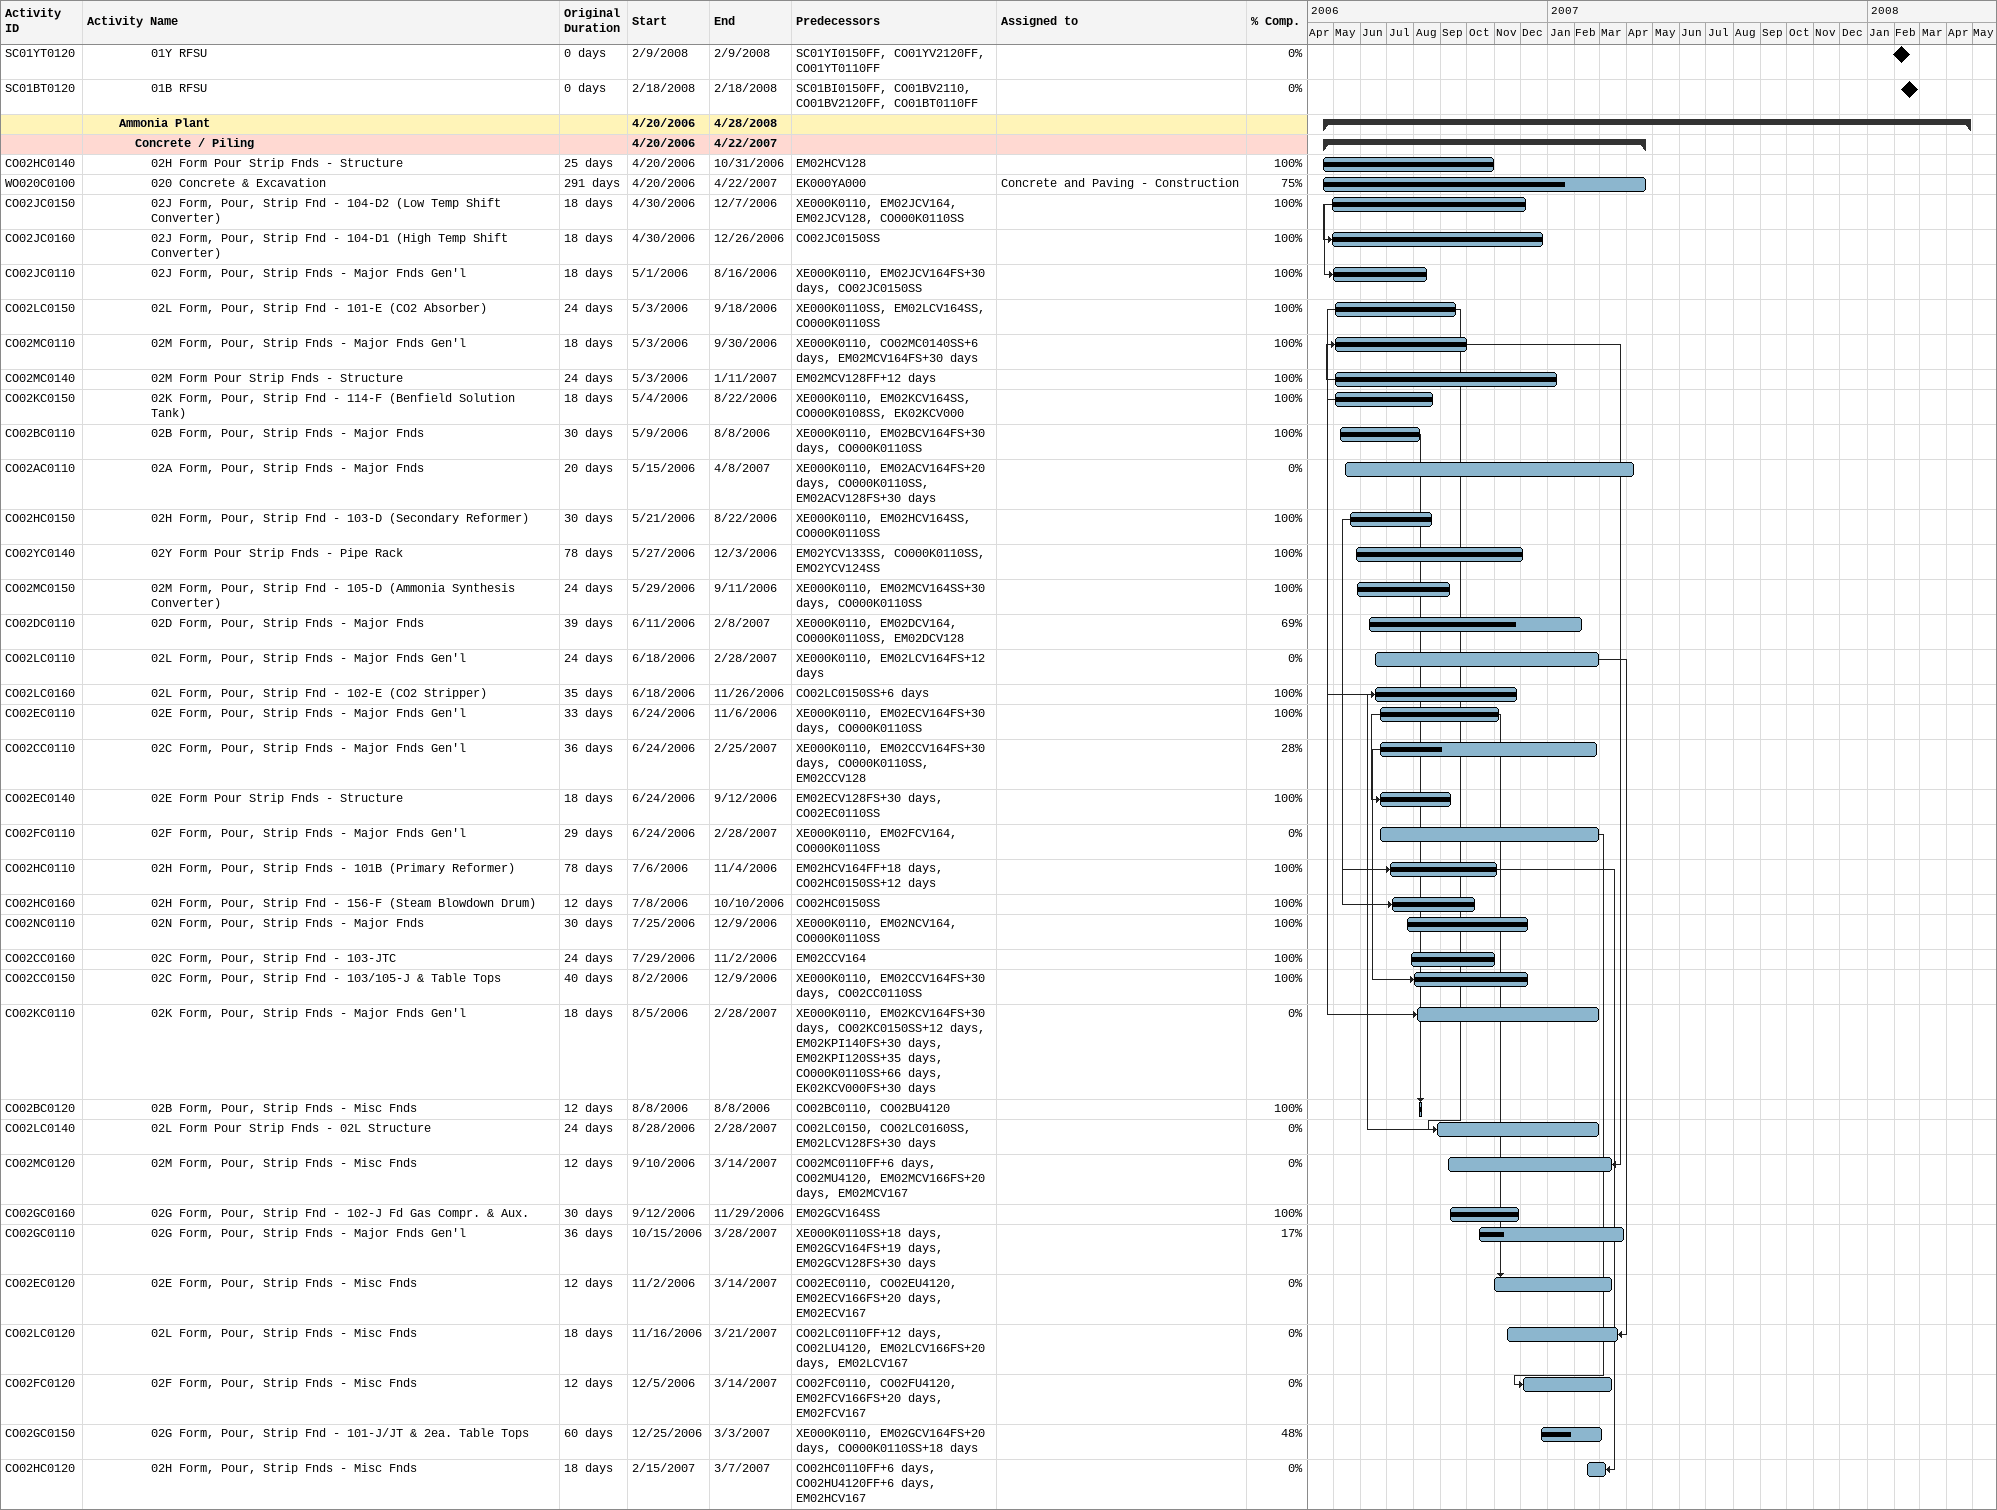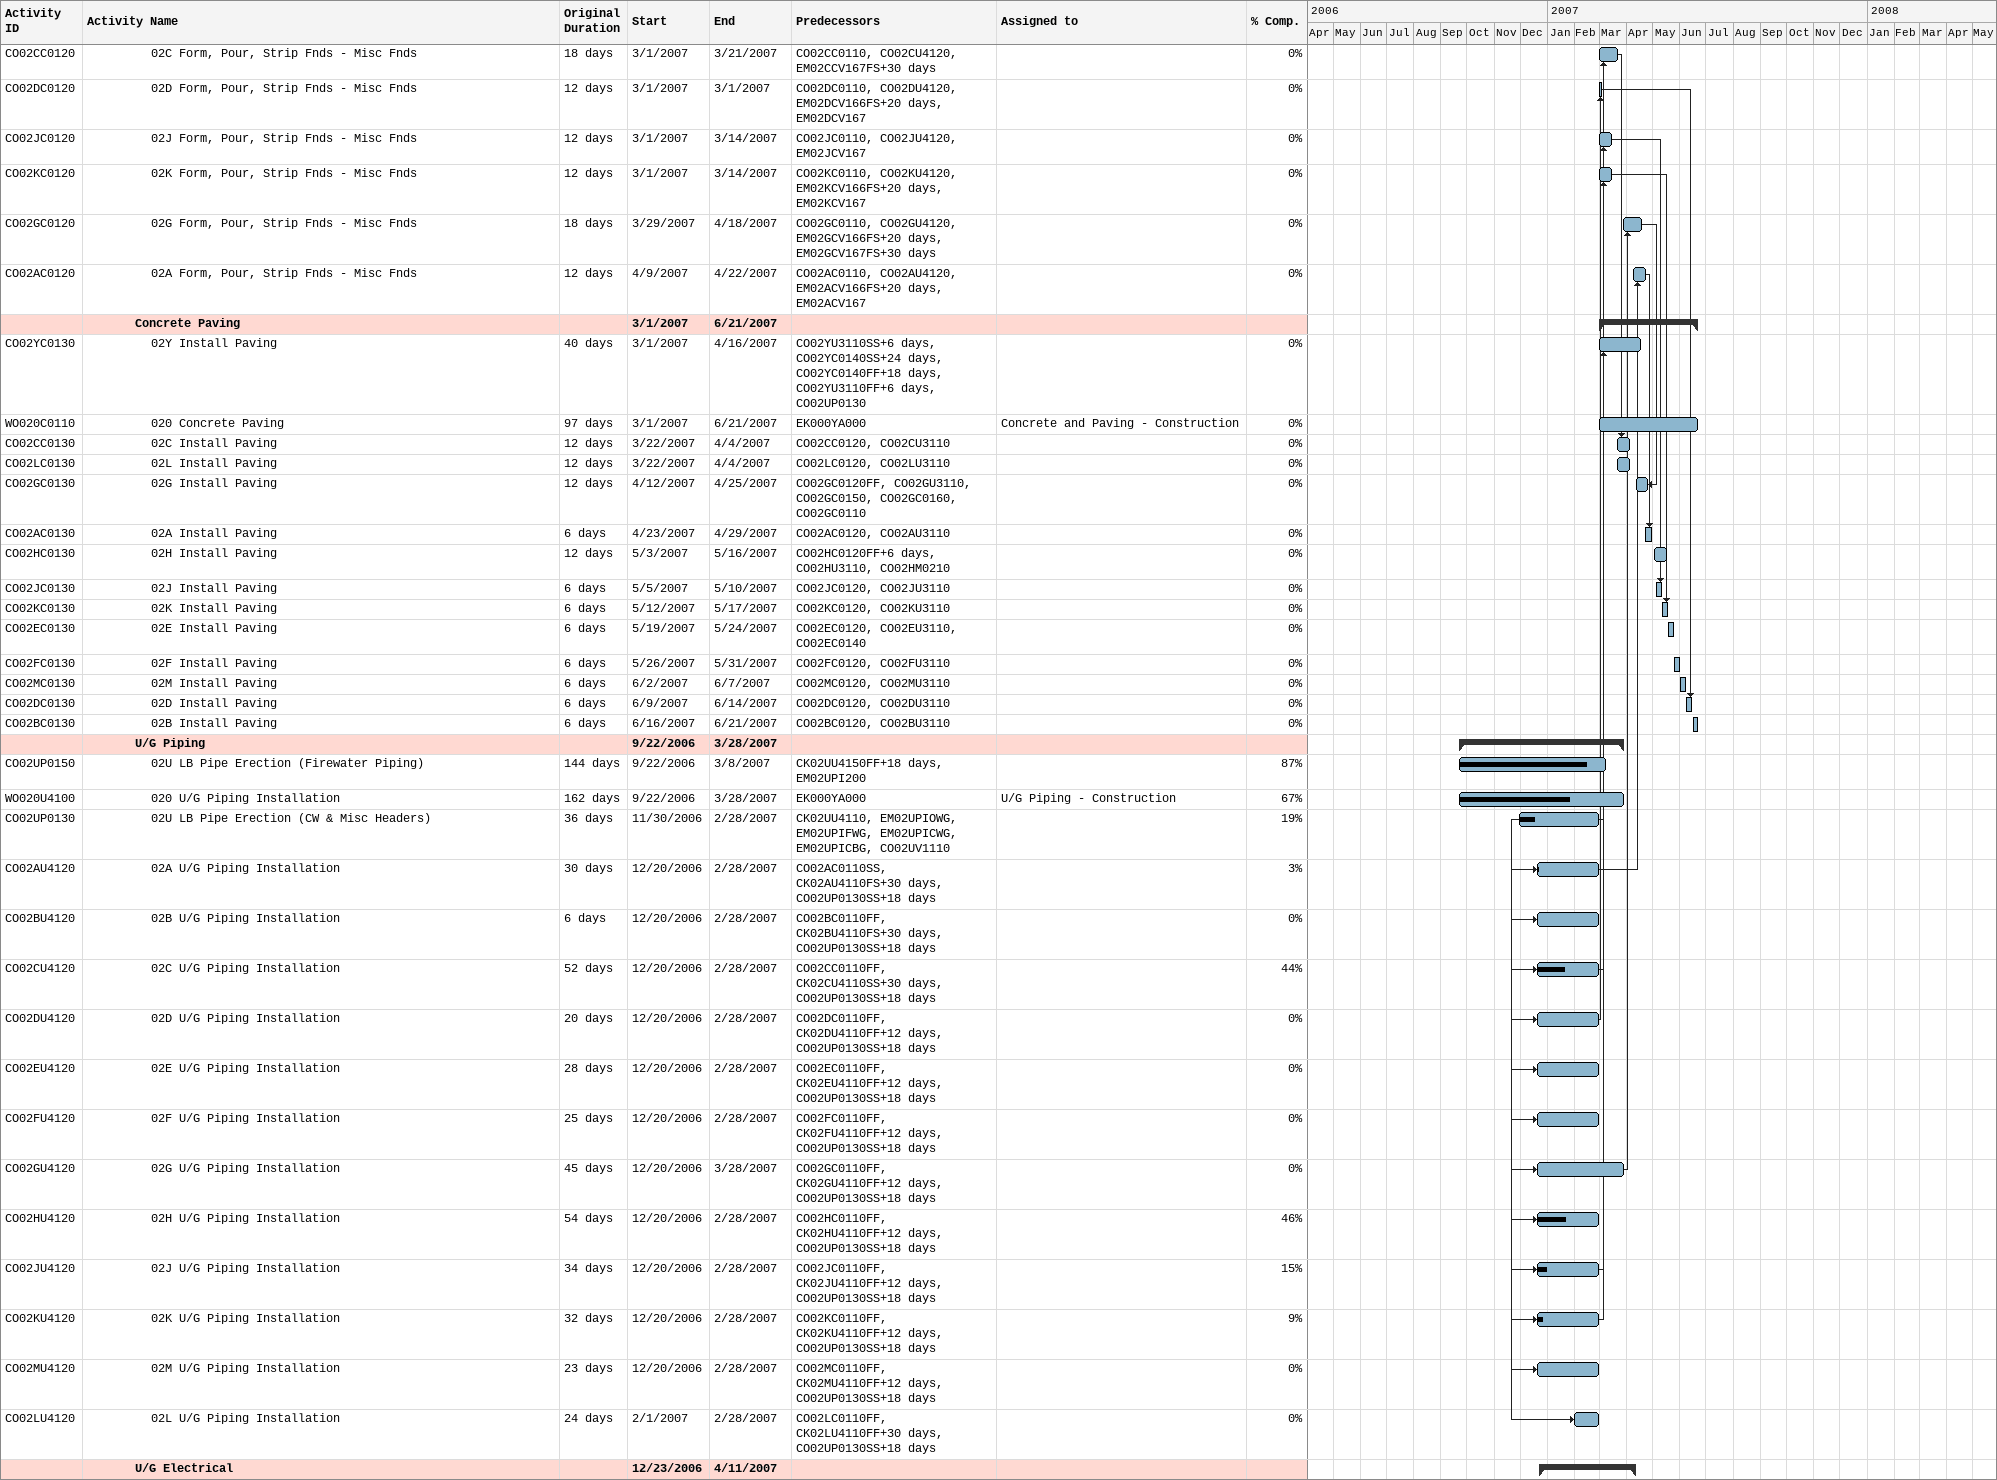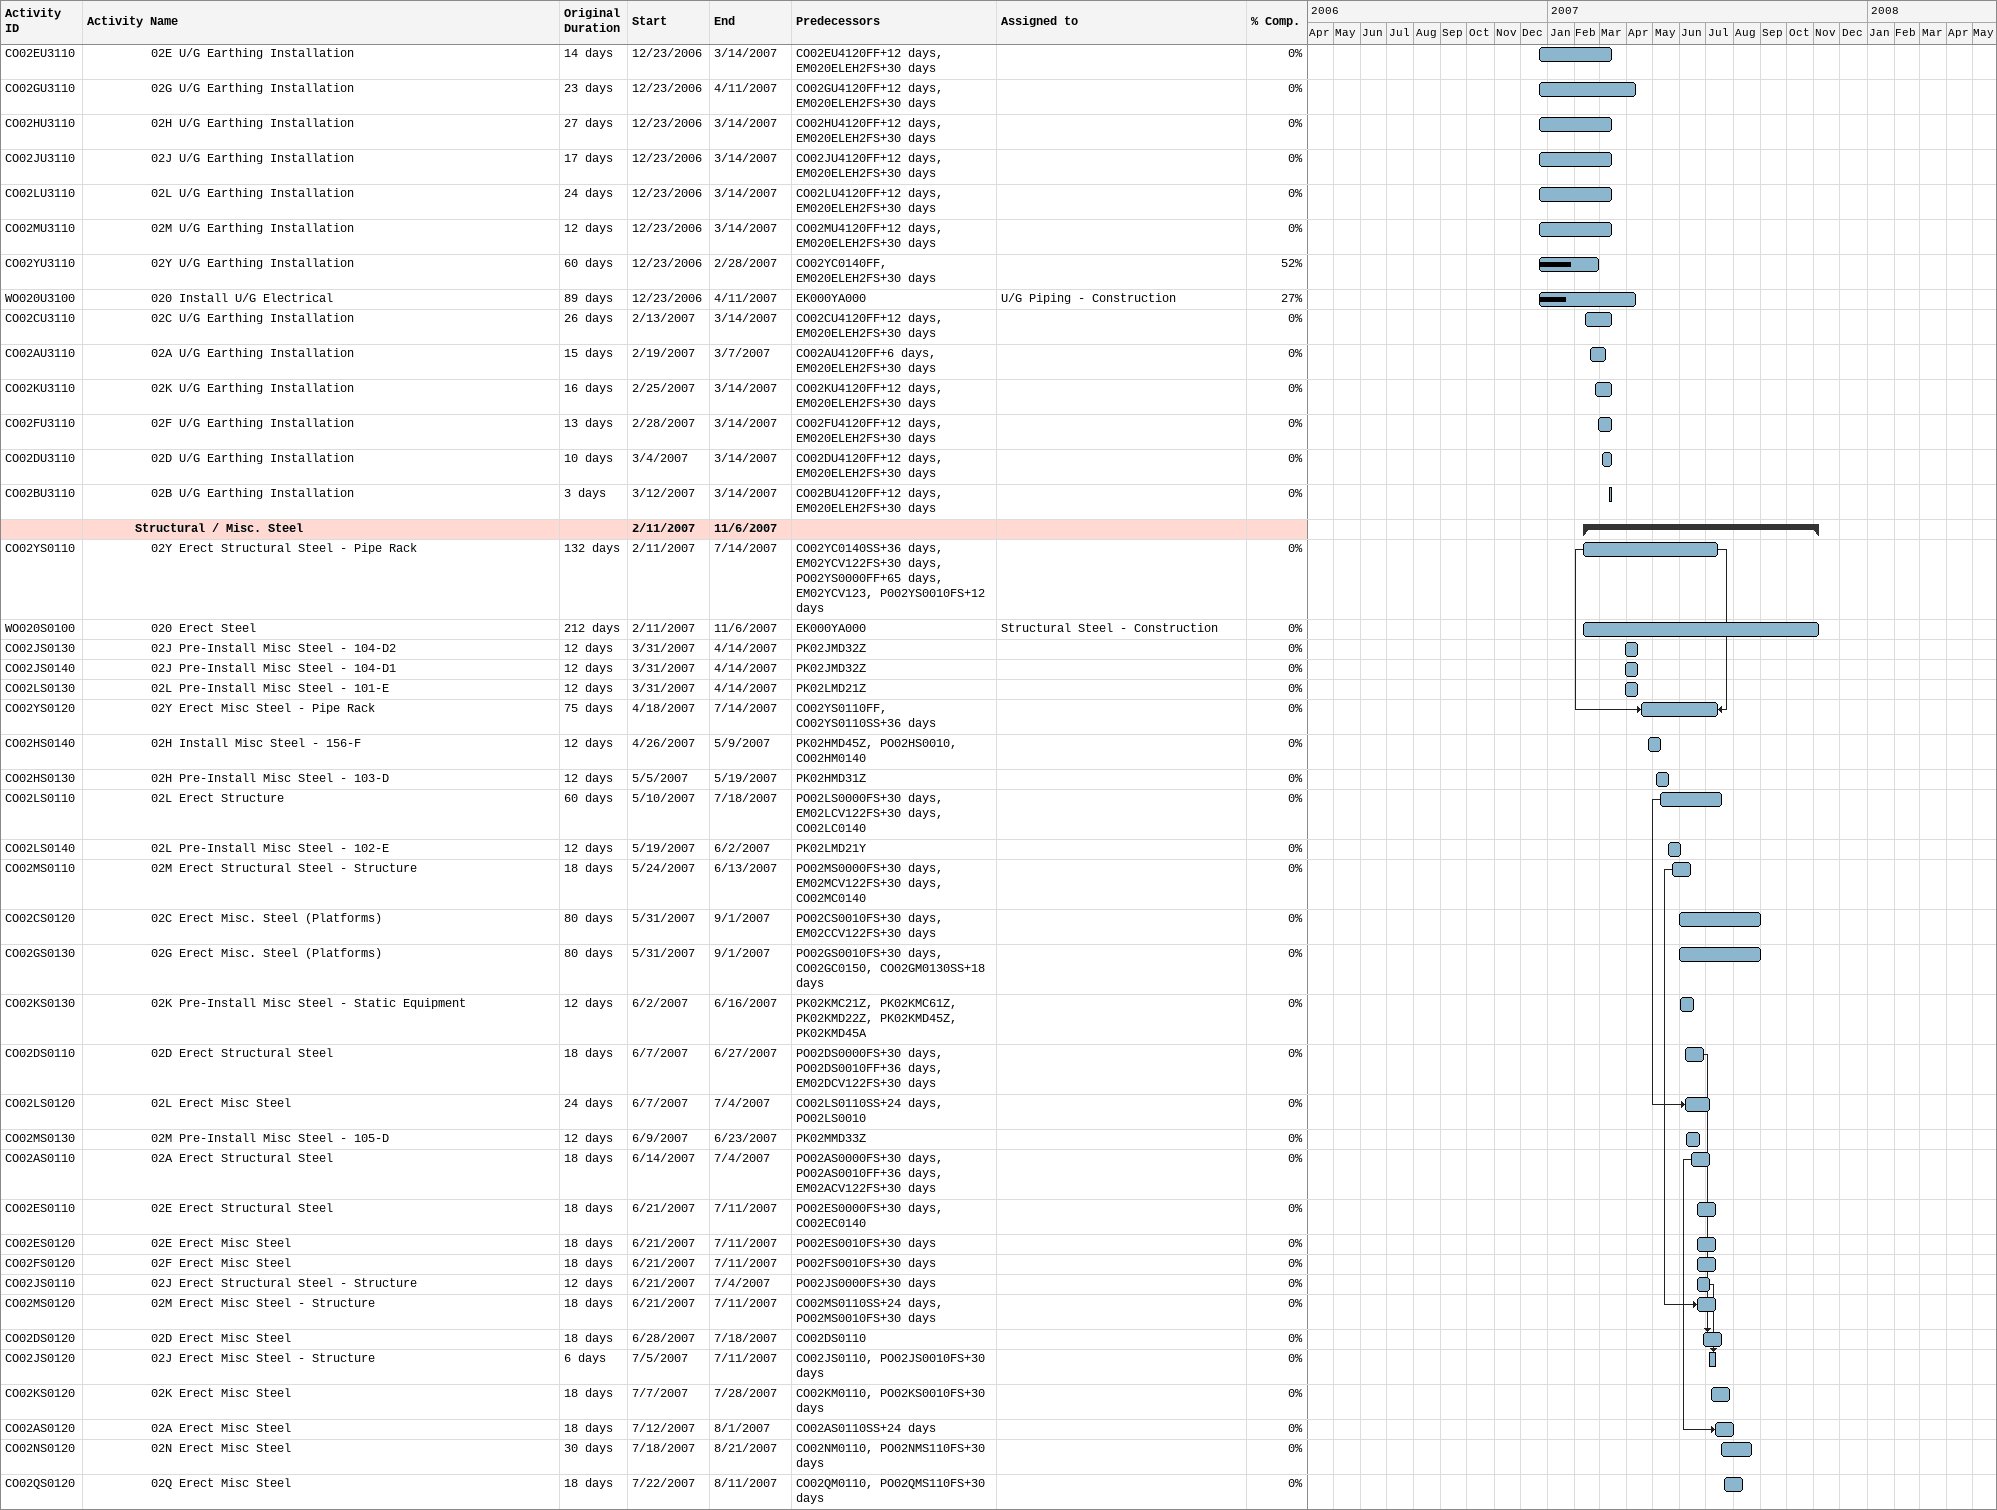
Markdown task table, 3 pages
| ID | Level | Task | Original duration | Start | Finish | Predecessors | Resources | % complete |
|---|---|---|---|---|---|---|---|---|
| SC01YT0120 | 5 | 01Y RFSU | 0d | 2008-02-09 | 2008-02-09 | SC01YI0150FF, CO01YV2120FF, CO01YT0110FF |  | 0 |
| SC01BT0120 | 5 | 01B RFSU | 0d | 2008-02-18 | 2008-02-18 | SC01BI0150FF, CO01BV2110, CO01BV2120FF, CO01BT0110FF |  | 0 |
|  | 3 | **Ammonia Plant** |  | 2006-04-20 | 2008-04-28 |  |  |  |
|  | 4 | **Concrete / Piling** |  | 2006-04-20 | 2007-04-22 |  |  |  |
| CO02HC0140 | 5 | 02H Form Pour Strip Fnds - Structure | 25d | 2006-04-20 | 2006-10-31 | EM02HCV128 |  | 100 |
| WO020C0100 | 5 | 020 Concrete & Excavation | 291d | 2006-04-20 | 2007-04-22 | EK000YA000 | Concrete and Paving - Construction | 75 |
| CO02JC0150 | 5 | 02J Form, Pour, Strip Fnd - 104-D2 (Low Temp Shift Converter) | 18d | 2006-04-30 | 2006-12-07 | XE000K0110, EM02JCV164, EM02JCV128, CO000K0110SS |  | 100 |
| CO02JC0160 | 5 | 02J Form, Pour, Strip Fnd - 104-D1 (High Temp Shift Converter) | 18d | 2006-04-30 | 2006-12-26 | CO02JC0150SS |  | 100 |
| CO02JC0110 | 5 | 02J Form, Pour, Strip Fnds - Major Fnds Gen'l | 18d | 2006-05-01 | 2006-08-16 | XE000K0110, EM02JCV164FS+30d, CO02JC0150SS |  | 100 |
| CO02LC0150 | 5 | 02L Form, Pour, Strip Fnd - 101-E (CO2 Absorber) | 24d | 2006-05-03 | 2006-09-18 | XE000K0110SS, EM02LCV164SS, CO000K0110SS |  | 100 |
| CO02MC0110 | 5 | 02M Form, Pour, Strip Fnds - Major Fnds Gen'l | 18d | 2006-05-03 | 2006-09-30 | XE000K0110, CO02MC0140SS+6d, EM02MCV164FS+30d |  | 100 |
| CO02MC0140 | 5 | 02M Form Pour Strip Fnds - Structure | 24d | 2006-05-03 | 2007-01-11 | EM02MCV128FF+12d |  | 100 |
| CO02KC0150 | 5 | 02K Form, Pour, Strip Fnd - 114-F (Benfield Solution Tank) | 18d | 2006-05-04 | 2006-08-22 | XE000K0110, EM02KCV164SS, CO000K0108SS, EK02KCV000 |  | 100 |
| CO02BC0110 | 5 | 02B Form, Pour, Strip Fnds - Major Fnds | 30d | 2006-05-09 | 2006-08-08 | XE000K0110, EM02BCV164FS+30d, CO000K0110SS |  | 100 |
| CO02AC0110 | 5 | 02A Form, Pour, Strip Fnds - Major Fnds | 20d | 2006-05-15 | 2007-04-08 | XE000K0110, EM02ACV164FS+20d, CO000K0110SS, EM02ACV128FS+30d |  | 0 |
| CO02HC0150 | 5 | 02H Form, Pour, Strip Fnd - 103-D (Secondary Reformer) | 30d | 2006-05-21 | 2006-08-22 | XE000K0110, EM02HCV164SS, CO000K0110SS |  | 100 |
| CO02YC0140 | 5 | 02Y Form Pour Strip Fnds - Pipe Rack | 78d | 2006-05-27 | 2006-12-03 | EM02YCV133SS, CO000K0110SS, EMO2YCV124SS |  | 100 |
| CO02MC0150 | 5 | 02M Form, Pour, Strip Fnd - 105-D (Ammonia Synthesis Converter) | 24d | 2006-05-29 | 2006-09-11 | XE000K0110, EM02MCV164SS+30d, CO000K0110SS |  | 100 |
| CO02DC0110 | 5 | 02D Form, Pour, Strip Fnds - Major Fnds | 39d | 2006-06-11 | 2007-02-08 | XE000K0110, EM02DCV164, CO000K0110SS, EM02DCV128 |  | 69 |
| CO02LC0110 | 5 | 02L Form, Pour, Strip Fnds - Major Fnds Gen'l | 24d | 2006-06-18 | 2007-02-28 | XE000K0110, EM02LCV164FS+12d |  | 0 |
| CO02LC0160 | 5 | 02L Form, Pour, Strip Fnd - 102-E (CO2 Stripper) | 35d | 2006-06-18 | 2006-11-26 | CO02LC0150SS+6d |  | 100 |
| CO02EC0110 | 5 | 02E Form, Pour, Strip Fnds - Major Fnds Gen'l | 33d | 2006-06-24 | 2006-11-06 | XE000K0110, EM02ECV164FS+30d, CO000K0110SS |  | 100 |
| CO02CC0110 | 5 | 02C Form, Pour, Strip Fnds - Major Fnds Gen'l | 36d | 2006-06-24 | 2007-02-25 | XE000K0110, EM02CCV164FS+30d, CO000K0110SS, EM02CCV128 |  | 28 |
| CO02EC0140 | 5 | 02E Form Pour Strip Fnds - Structure | 18d | 2006-06-24 | 2006-09-12 | EM02ECV128FS+30d, CO02EC0110SS |  | 100 |
| CO02FC0110 | 5 | 02F Form, Pour, Strip Fnds - Major Fnds Gen'l | 29d | 2006-06-24 | 2007-02-28 | XE000K0110, EM02FCV164, CO000K0110SS |  | 0 |
| CO02HC0110 | 5 | 02H Form, Pour, Strip Fnds - 101B (Primary Reformer) | 78d | 2006-07-06 | 2006-11-04 | EM02HCV164FF+18d, CO02HC0150SS+12d |  | 100 |
| CO02HC0160 | 5 | 02H Form, Pour, Strip Fnd - 156-F (Steam Blowdown Drum) | 12d | 2006-07-08 | 2006-10-10 | CO02HC0150SS |  | 100 |
| CO02NC0110 | 5 | 02N Form, Pour, Strip Fnds - Major Fnds | 30d | 2006-07-25 | 2006-12-09 | XE000K0110, EM02NCV164, CO000K0110SS |  | 100 |
| CO02CC0160 | 5 | 02C Form, Pour, Strip Fnd - 103-JTC | 24d | 2006-07-29 | 2006-11-02 | EM02CCV164 |  | 100 |
| CO02CC0150 | 5 | 02C Form, Pour, Strip Fnd - 103/105-J & Table Tops | 40d | 2006-08-02 | 2006-12-09 | XE000K0110, EM02CCV164FS+30d, CO02CC0110SS |  | 100 |
| CO02KC0110 | 5 | 02K Form, Pour, Strip Fnds - Major Fnds Gen'l | 18d | 2006-08-05 | 2007-02-28 | XE000K0110, EM02KCV164FS+30d, CO02KC0150SS+12d, EM02KPI140FS+30d, EM02KPI120SS+35d, CO000K0110SS+66d, EK02KCV000FS+30d |  | 0 |
| CO02BC0120 | 5 | 02B Form, Pour, Strip Fnds - Misc Fnds | 12d | 2006-08-08 | 2006-08-08 | CO02BC0110, CO02BU4120 |  | 100 |
| CO02LC0140 | 5 | 02L Form Pour Strip Fnds - 02L Structure | 24d | 2006-08-28 | 2007-02-28 | CO02LC0150, CO02LC0160SS, EM02LCV128FS+30d |  | 0 |
| CO02MC0120 | 5 | 02M Form, Pour, Strip Fnds - Misc Fnds | 12d | 2006-09-10 | 2007-03-14 | CO02MC0110FF+6d, CO02MU4120, EM02MCV166FS+20d, EM02MCV167 |  | 0 |
| CO02GC0160 | 5 | 02G Form, Pour, Strip Fnd - 102-J Fd Gas Compr. & Aux. | 30d | 2006-09-12 | 2006-11-29 | EM02GCV164SS |  | 100 |
| CO02GC0110 | 5 | 02G Form, Pour, Strip Fnds - Major Fnds Gen'l | 36d | 2006-10-15 | 2007-03-28 | XE000K0110SS+18d, EM02GCV164FS+19d, EM02GCV128FS+30d |  | 17 |
| CO02EC0120 | 5 | 02E Form, Pour, Strip Fnds - Misc Fnds | 12d | 2006-11-02 | 2007-03-14 | CO02EC0110, CO02EU4120, EM02ECV166FS+20d, EM02ECV167 |  | 0 |
| CO02LC0120 | 5 | 02L Form, Pour, Strip Fnds - Misc Fnds | 18d | 2006-11-16 | 2007-03-21 | CO02LC0110FF+12d, CO02LU4120, EM02LCV166FS+20d, EM02LCV167 |  | 0 |
| CO02FC0120 | 5 | 02F Form, Pour, Strip Fnds - Misc Fnds | 12d | 2006-12-05 | 2007-03-14 | CO02FC0110, CO02FU4120, EM02FCV166FS+20d, EM02FCV167 |  | 0 |
| CO02GC0150 | 5 | 02G Form, Pour, Strip Fnd - 101-J/JT & 2ea. Table Tops | 60d | 2006-12-25 | 2007-03-03 | XE000K0110, EM02GCV164FS+20d, CO000K0110SS+18d |  | 48 |
| CO02HC0120 | 5 | 02H Form, Pour, Strip Fnds - Misc Fnds | 18d | 2007-02-15 | 2007-03-07 | CO02HC0110FF+6d, CO02HU4120FF+6d, EM02HCV167 |  | 0 |
| CO02CC0120 | 5 | 02C Form, Pour, Strip Fnds - Misc Fnds | 18d | 2007-03-01 | 2007-03-21 | CO02CC0110, CO02CU4120, EM02CCV167FS+30d |  | 0 |
| CO02DC0120 | 5 | 02D Form, Pour, Strip Fnds - Misc Fnds | 12d | 2007-03-01 | 2007-03-01 | CO02DC0110, CO02DU4120, EM02DCV166FS+20d, EM02DCV167 |  | 0 |
| CO02JC0120 | 5 | 02J Form, Pour, Strip Fnds - Misc Fnds | 12d | 2007-03-01 | 2007-03-14 | CO02JC0110, CO02JU4120, EM02JCV167 |  | 0 |
| CO02KC0120 | 5 | 02K Form, Pour, Strip Fnds - Misc Fnds | 12d | 2007-03-01 | 2007-03-14 | CO02KC0110, CO02KU4120, EM02KCV166FS+20d, EM02KCV167 |  | 0 |
| CO02GC0120 | 5 | 02G Form, Pour, Strip Fnds - Misc Fnds | 18d | 2007-03-29 | 2007-04-18 | CO02GC0110, CO02GU4120, EM02GCV166FS+20d, EM02GCV167FS+30d |  | 0 |
| CO02AC0120 | 5 | 02A Form, Pour, Strip Fnds - Misc Fnds | 12d | 2007-04-09 | 2007-04-22 | CO02AC0110, CO02AU4120, EM02ACV166FS+20d, EM02ACV167 |  | 0 |
|  | 4 | **Concrete Paving** |  | 2007-03-01 | 2007-06-21 |  |  |  |
| CO02YC0130 | 5 | 02Y Install Paving | 40d | 2007-03-01 | 2007-04-16 | CO02YU3110SS+6d, CO02YC0140SS+24d, CO02YC0140FF+18d, CO02YU3110FF+6d, CO02UP0130 |  | 0 |
| WO020C0110 | 5 | 020 Concrete Paving | 97d | 2007-03-01 | 2007-06-21 | EK000YA000 | Concrete and Paving - Construction | 0 |
| CO02CC0130 | 5 | 02C Install Paving | 12d | 2007-03-22 | 2007-04-04 | CO02CC0120, CO02CU3110 |  | 0 |
| CO02LC0130 | 5 | 02L Install Paving | 12d | 2007-03-22 | 2007-04-04 | CO02LC0120, CO02LU3110 |  | 0 |
| CO02GC0130 | 5 | 02G Install Paving | 12d | 2007-04-12 | 2007-04-25 | CO02GC0120FF, CO02GU3110, CO02GC0150, CO02GC0160, CO02GC0110 |  | 0 |
| CO02AC0130 | 5 | 02A Install Paving | 6d | 2007-04-23 | 2007-04-29 | CO02AC0120, CO02AU3110 |  | 0 |
| CO02HC0130 | 5 | 02H Install Paving | 12d | 2007-05-03 | 2007-05-16 | CO02HC0120FF+6d, CO02HU3110, CO02HM0210 |  | 0 |
| CO02JC0130 | 5 | 02J Install Paving | 6d | 2007-05-05 | 2007-05-10 | CO02JC0120, CO02JU3110 |  | 0 |
| CO02KC0130 | 5 | 02K Install Paving | 6d | 2007-05-12 | 2007-05-17 | CO02KC0120, CO02KU3110 |  | 0 |
| CO02EC0130 | 5 | 02E Install Paving | 6d | 2007-05-19 | 2007-05-24 | CO02EC0120, CO02EU3110, CO02EC0140 |  | 0 |
| CO02FC0130 | 5 | 02F Install Paving | 6d | 2007-05-26 | 2007-05-31 | CO02FC0120, CO02FU3110 |  | 0 |
| CO02MC0130 | 5 | 02M Install Paving | 6d | 2007-06-02 | 2007-06-07 | CO02MC0120, CO02MU3110 |  | 0 |
| CO02DC0130 | 5 | 02D Install Paving | 6d | 2007-06-09 | 2007-06-14 | CO02DC0120, CO02DU3110 |  | 0 |
| CO02BC0130 | 5 | 02B Install Paving | 6d | 2007-06-16 | 2007-06-21 | CO02BC0120, CO02BU3110 |  | 0 |
|  | 4 | **U/G Piping** |  | 2006-09-22 | 2007-03-28 |  |  |  |
| CO02UP0150 | 5 | 02U LB Pipe Erection (Firewater Piping) | 144d | 2006-09-22 | 2007-03-08 | CK02UU4150FF+18d, EM02UPI200 |  | 87 |
| WO020U4100 | 5 | 020 U/G Piping Installation | 162d | 2006-09-22 | 2007-03-28 | EK000YA000 | U/G Piping - Construction | 67 |
| CO02UP0130 | 5 | 02U LB Pipe Erection (CW & Misc Headers) | 36d | 2006-11-30 | 2007-02-28 | CK02UU4110, EM02UPIOWG, EM02UPIFWG, EM02UPICWG, EM02UPICBG, CO02UV1110 |  | 19 |
| CO02AU4120 | 5 | 02A U/G Piping Installation | 30d | 2006-12-20 | 2007-02-28 | CO02AC0110SS, CK02AU4110FS+30d, CO02UP0130SS+18d |  | 3 |
| CO02BU4120 | 5 | 02B U/G Piping Installation | 6d | 2006-12-20 | 2007-02-28 | CO02BC0110FF, CK02BU4110FS+30d, CO02UP0130SS+18d |  | 0 |
| CO02CU4120 | 5 | 02C U/G Piping Installation | 52d | 2006-12-20 | 2007-02-28 | CO02CC0110FF, CK02CU4110SS+30d, CO02UP0130SS+18d |  | 44 |
| CO02DU4120 | 5 | 02D U/G Piping Installation | 20d | 2006-12-20 | 2007-02-28 | CO02DC0110FF, CK02DU4110FF+12d, CO02UP0130SS+18d |  | 0 |
| CO02EU4120 | 5 | 02E U/G Piping Installation | 28d | 2006-12-20 | 2007-02-28 | CO02EC0110FF, CK02EU4110FF+12d, CO02UP0130SS+18d |  | 0 |
| CO02FU4120 | 5 | 02F U/G Piping Installation | 25d | 2006-12-20 | 2007-02-28 | CO02FC0110FF, CK02FU4110FF+12d, CO02UP0130SS+18d |  | 0 |
| CO02GU4120 | 5 | 02G U/G Piping Installation | 45d | 2006-12-20 | 2007-03-28 | CO02GC0110FF, CK02GU4110FF+12d, CO02UP0130SS+18d |  | 0 |
| CO02HU4120 | 5 | 02H U/G Piping Installation | 54d | 2006-12-20 | 2007-02-28 | CO02HC0110FF, CK02HU4110FF+12d, CO02UP0130SS+18d |  | 46 |
| CO02JU4120 | 5 | 02J U/G Piping Installation | 34d | 2006-12-20 | 2007-02-28 | CO02JC0110FF, CK02JU4110FF+12d, CO02UP0130SS+18d |  | 15 |
| CO02KU4120 | 5 | 02K U/G Piping Installation | 32d | 2006-12-20 | 2007-02-28 | CO02KC0110FF, CK02KU4110FF+12d, CO02UP0130SS+18d |  | 9 |
| CO02MU4120 | 5 | 02M U/G Piping Installation | 23d | 2006-12-20 | 2007-02-28 | CO02MC0110FF, CK02MU4110FF+12d, CO02UP0130SS+18d |  | 0 |
| CO02LU4120 | 5 | 02L U/G Piping Installation | 24d | 2007-02-01 | 2007-02-28 | CO02LC0110FF, CK02LU4110FF+30d, CO02UP0130SS+18d |  | 0 |
|  | 4 | **U/G Electrical** |  | 2006-12-23 | 2007-04-11 |  |  |  |
| CO02EU3110 | 5 | 02E U/G Earthing Installation | 14d | 2006-12-23 | 2007-03-14 | CO02EU4120FF+12d, EM020ELEH2FS+30d |  | 0 |
| CO02GU3110 | 5 | 02G U/G Earthing Installation | 23d | 2006-12-23 | 2007-04-11 | CO02GU4120FF+12d, EM020ELEH2FS+30d |  | 0 |
| CO02HU3110 | 5 | 02H U/G Earthing Installation | 27d | 2006-12-23 | 2007-03-14 | CO02HU4120FF+12d, EM020ELEH2FS+30d |  | 0 |
| CO02JU3110 | 5 | 02J U/G Earthing Installation | 17d | 2006-12-23 | 2007-03-14 | CO02JU4120FF+12d, EM020ELEH2FS+30d |  | 0 |
| CO02LU3110 | 5 | 02L U/G Earthing Installation | 24d | 2006-12-23 | 2007-03-14 | CO02LU4120FF+12d, EM020ELEH2FS+30d |  | 0 |
| CO02MU3110 | 5 | 02M U/G Earthing Installation | 12d | 2006-12-23 | 2007-03-14 | CO02MU4120FF+12d, EM020ELEH2FS+30d |  | 0 |
| CO02YU3110 | 5 | 02Y U/G Earthing Installation | 60d | 2006-12-23 | 2007-02-28 | CO02YC0140FF, EM020ELEH2FS+30d |  | 52 |
| WO020U3100 | 5 | 020 Install U/G Electrical | 89d | 2006-12-23 | 2007-04-11 | EK000YA000 | U/G Piping - Construction | 27 |
| CO02CU3110 | 5 | 02C U/G Earthing Installation | 26d | 2007-02-13 | 2007-03-14 | CO02CU4120FF+12d, EM020ELEH2FS+30d |  | 0 |
| CO02AU3110 | 5 | 02A U/G Earthing Installation | 15d | 2007-02-19 | 2007-03-07 | CO02AU4120FF+6d, EM020ELEH2FS+30d |  | 0 |
| CO02KU3110 | 5 | 02K U/G Earthing Installation | 16d | 2007-02-25 | 2007-03-14 | CO02KU4120FF+12d, EM020ELEH2FS+30d |  | 0 |
| CO02FU3110 | 5 | 02F U/G Earthing Installation | 13d | 2007-02-28 | 2007-03-14 | CO02FU4120FF+12d, EM020ELEH2FS+30d |  | 0 |
| CO02DU3110 | 5 | 02D U/G Earthing Installation | 10d | 2007-03-04 | 2007-03-14 | CO02DU4120FF+12d, EM020ELEH2FS+30d |  | 0 |
| CO02BU3110 | 5 | 02B U/G Earthing Installation | 3d | 2007-03-12 | 2007-03-14 | CO02BU4120FF+12d, EM020ELEH2FS+30d |  | 0 |
|  | 4 | **Structural / Misc. Steel** |  | 2007-02-11 | 2007-11-06 |  |  |  |
| CO02YS0110 | 5 | 02Y Erect Structural Steel - Pipe Rack | 132d | 2007-02-11 | 2007-07-14 | CO02YC0140SS+36d, EM02YCV122FS+30d, PO02YS0000FF+65d, EM02YCV123, P002YS0010FS+12d |  | 0 |
| WO020S0100 | 5 | 020 Erect Steel | 212d | 2007-02-11 | 2007-11-06 | EK000YA000 | Structural Steel - Construction | 0 |
| CO02JS0130 | 5 | 02J Pre-Install Misc Steel - 104-D2 | 12d | 2007-03-31 | 2007-04-14 | PK02JMD32Z |  | 0 |
| CO02JS0140 | 5 | 02J Pre-Install Misc Steel - 104-D1 | 12d | 2007-03-31 | 2007-04-14 | PK02JMD32Z |  | 0 |
| CO02LS0130 | 5 | 02L Pre-Install Misc Steel - 101-E | 12d | 2007-03-31 | 2007-04-14 | PK02LMD21Z |  | 0 |
| CO02YS0120 | 5 | 02Y Erect Misc Steel - Pipe Rack | 75d | 2007-04-18 | 2007-07-14 | CO02YS0110FF, CO02YS0110SS+36d |  | 0 |
| CO02HS0140 | 5 | 02H Install Misc Steel - 156-F | 12d | 2007-04-26 | 2007-05-09 | PK02HMD45Z, PO02HS0010, CO02HM0140 |  | 0 |
| CO02HS0130 | 5 | 02H Pre-Install Misc Steel - 103-D | 12d | 2007-05-05 | 2007-05-19 | PK02HMD31Z |  | 0 |
| CO02LS0110 | 5 | 02L Erect Structure | 60d | 2007-05-10 | 2007-07-18 | PO02LS0000FS+30d, EM02LCV122FS+30d, CO02LC0140 |  | 0 |
| CO02LS0140 | 5 | 02L Pre-Install Misc Steel - 102-E | 12d | 2007-05-19 | 2007-06-02 | PK02LMD21Y |  | 0 |
| CO02MS0110 | 5 | 02M Erect Structural Steel - Structure | 18d | 2007-05-24 | 2007-06-13 | PO02MS0000FS+30d, EM02MCV122FS+30d, CO02MC0140 |  | 0 |
| CO02CS0120 | 5 | 02C Erect Misc. Steel (Platforms) | 80d | 2007-05-31 | 2007-09-01 | PO02CS0010FS+30d, EM02CCV122FS+30d |  | 0 |
| CO02GS0130 | 5 | 02G Erect Misc. Steel (Platforms) | 80d | 2007-05-31 | 2007-09-01 | PO02GS0010FS+30d, CO02GC0150, CO02GM0130SS+18d |  | 0 |
| CO02KS0130 | 5 | 02K Pre-Install Misc Steel - Static Equipment | 12d | 2007-06-02 | 2007-06-16 | PK02KMC21Z, PK02KMC61Z, PK02KMD22Z, PK02KMD45Z, PK02KMD45A |  | 0 |
| CO02DS0110 | 5 | 02D Erect Structural Steel | 18d | 2007-06-07 | 2007-06-27 | PO02DS0000FS+30d, PO02DS0010FF+36d, EM02DCV122FS+30d |  | 0 |
| CO02LS0120 | 5 | 02L Erect Misc Steel | 24d | 2007-06-07 | 2007-07-04 | CO02LS0110SS+24d, PO02LS0010 |  | 0 |
| CO02MS0130 | 5 | 02M Pre-Install Misc Steel - 105-D | 12d | 2007-06-09 | 2007-06-23 | PK02MMD33Z |  | 0 |
| CO02AS0110 | 5 | 02A Erect Structural Steel | 18d | 2007-06-14 | 2007-07-04 | PO02AS0000FS+30d, PO02AS0010FF+36d, EM02ACV122FS+30d |  | 0 |
| CO02ES0110 | 5 | 02E Erect Structural Steel | 18d | 2007-06-21 | 2007-07-11 | PO02ES0000FS+30d, CO02EC0140 |  | 0 |
| CO02ES0120 | 5 | 02E Erect Misc Steel | 18d | 2007-06-21 | 2007-07-11 | PO02ES0010FS+30d |  | 0 |
| CO02FS0120 | 5 | 02F Erect Misc Steel | 18d | 2007-06-21 | 2007-07-11 | PO02FS0010FS+30d |  | 0 |
| CO02JS0110 | 5 | 02J Erect Structural Steel - Structure | 12d | 2007-06-21 | 2007-07-04 | PO02JS0000FS+30d |  | 0 |
| CO02MS0120 | 5 | 02M Erect Misc Steel - Structure | 18d | 2007-06-21 | 2007-07-11 | CO02MS0110SS+24d, PO02MS0010FS+30d |  | 0 |
| CO02DS0120 | 5 | 02D Erect Misc Steel | 18d | 2007-06-28 | 2007-07-18 | CO02DS0110 |  | 0 |
| CO02JS0120 | 5 | 02J Erect Misc Steel - Structure | 6d | 2007-07-05 | 2007-07-11 | CO02JS0110, PO02JS0010FS+30d |  | 0 |
| CO02KS0120 | 5 | 02K Erect Misc Steel | 18d | 2007-07-07 | 2007-07-28 | CO02KM0110, PO02KS0010FS+30d |  | 0 |
| CO02AS0120 | 5 | 02A Erect Misc Steel | 18d | 2007-07-12 | 2007-08-01 | CO02AS0110SS+24d |  | 0 |
| CO02NS0120 | 5 | 02N Erect Misc Steel | 30d | 2007-07-18 | 2007-08-21 | CO02NM0110, PO02NMS110FS+30d |  | 0 |
| CO02QS0120 | 5 | 02Q Erect Misc Steel | 18d | 2007-07-22 | 2007-08-11 | CO02QM0110, PO02QMS110FS+30d |  | 0 |
